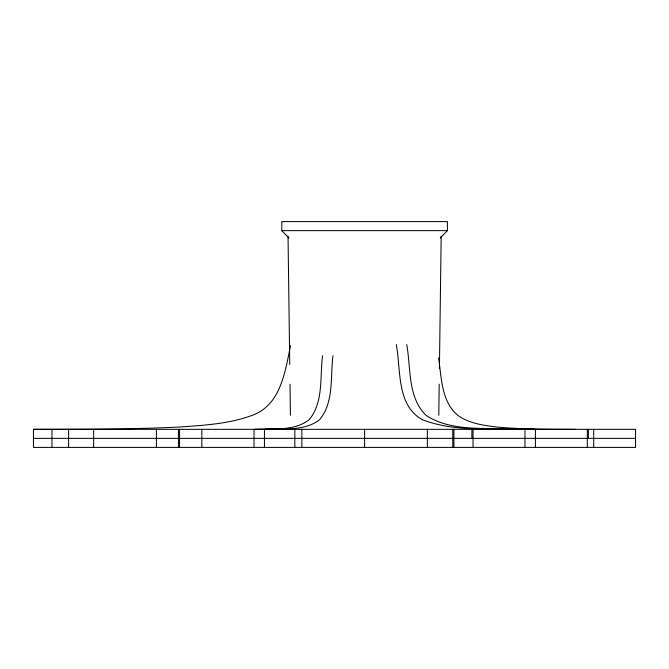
<?xml version="1.0" encoding="UTF-8"?>
<svg xmlns="http://www.w3.org/2000/svg" width="669" height="669" viewBox="0 0 669 669"><rect width="100%" height="100%" fill="white"/><g stroke="black" fill="none" stroke-linecap="round" stroke-linejoin="round"><path stroke-width="1" d="M294.845 447.394L294.845 429.331M593.696 429.331L593.696 447.394M438.789 415.29L439.207 384.215M439.416 368.678L441.18 236.107M322.542 355.774C319.799 376.973 323.721 402.111 309.195 419.697C293.683 431.722 272.342 428.235 254.019 429.331L254.019 447.394M332.97 355.774C330.227 376.973 334.149 402.111 319.623 419.697C304.111 431.722 282.77 428.235 264.456 429.331L264.456 447.394M290.58 345.605C285.036 371.705 280.829 405.531 251.527 415.6C228.372 424.054 203.46 425.3 179.108 427.048C130.589 429.398 82.003 429.205 33.45 429.331L33.45 447.394L635.55 447.394L635.55 429.331L33.509 429.331M440.261 238.03L447.394 230.638L447.394 221.606L281.816 221.606L281.816 230.638L288.949 238.03M281.816 230.638L447.394 230.638M33.509 438.362L635.55 438.362M575.34 429.331C549.232 429.205 523.066 429.398 497.042 427.048C483.612 425.409 469.479 423.536 458.106 415.6C441.214 401.693 441.615 377.667 438.555 357.84M512.964 429.239C484.205 427.29 451.809 431.915 426.362 415.6C407.354 397.57 411.109 368.159 406.719 344.594M396.291 344.594C401.099 369.631 396.157 405.079 422.34 419.697C458.173 433.428 497.928 427.432 535.401 429.331L535.401 447.394M288.03 236.107L289.744 364.538M290.003 384.215L290.421 415.29M588.394 429.331L588.394 438.362M587.307 429.331L587.307 447.394M524.964 429.331L524.964 447.394M473.058 429.331L473.058 447.394M471.896 429.331L471.896 438.362M453.891 429.331L453.891 447.394M452.779 429.331L452.779 447.394M427.357 429.331L427.357 447.394M364.605 429.331L364.605 447.394M301.853 429.331L301.853 447.394M201.837 429.331L201.837 447.394M179.56 429.331L179.56 447.394M178.447 429.331L178.447 447.394M156.412 429.331L156.412 447.394M93.66 429.331L93.66 447.394M68.606 429.331L68.606 447.394M51.965 429.331L51.965 447.394"/></g></svg>
